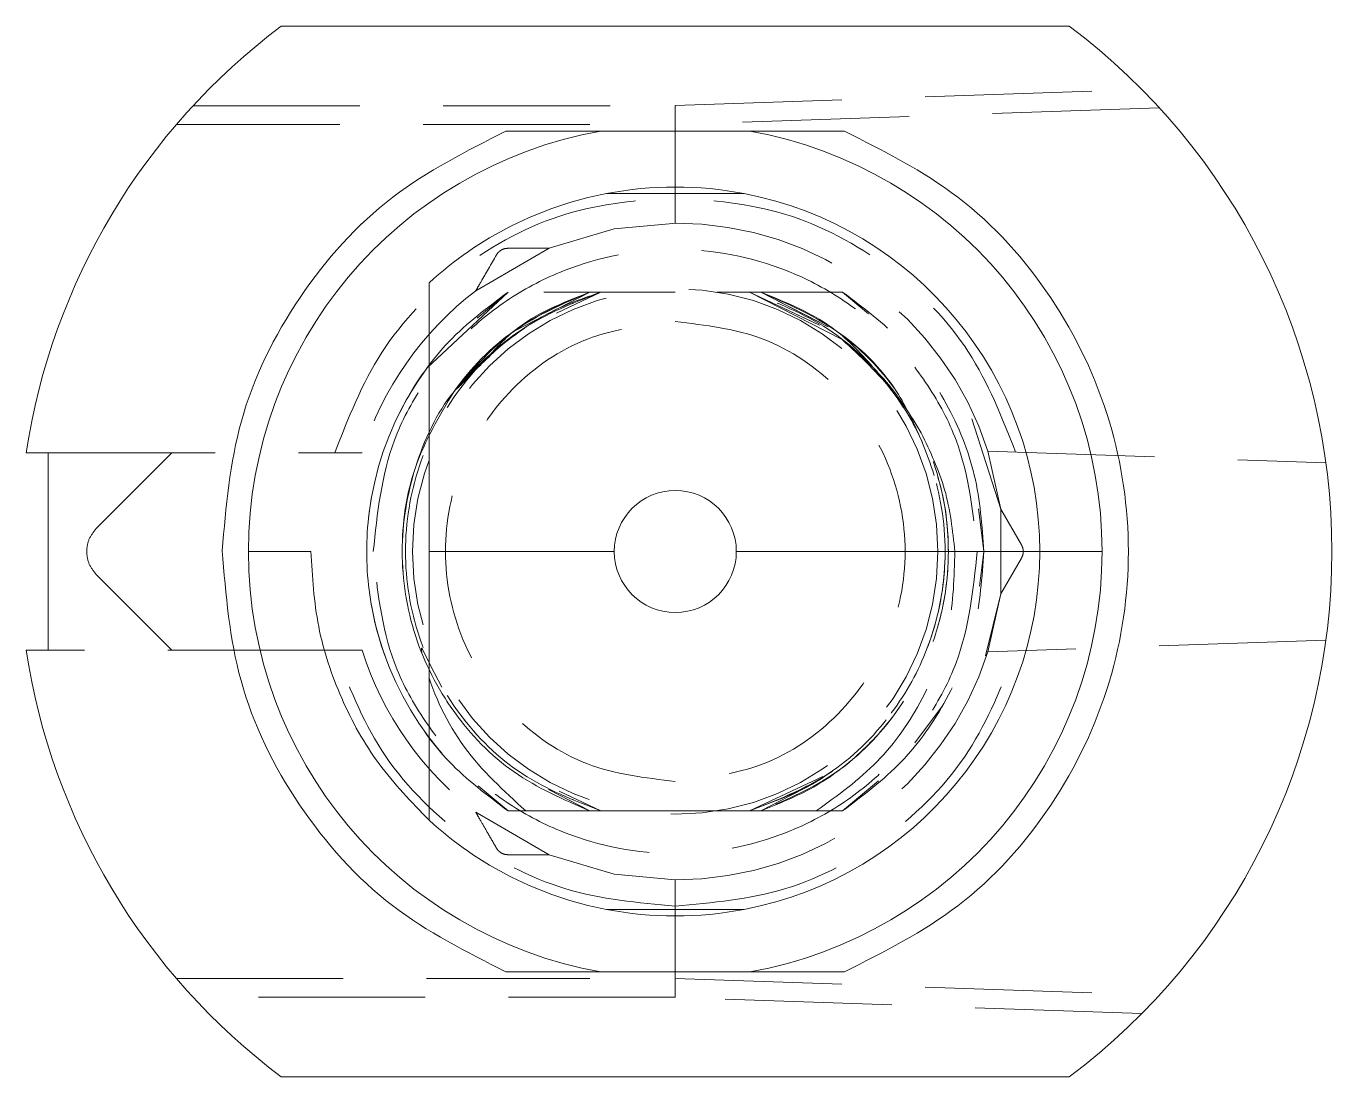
# Model space of a CAD drawing. Header units: millimetres. Extents: x -17 to 589, y 5 to 415.
# Drawn here: x 197.37 to 207.31, y 316.99 to 324.99 of the extents above; entities that cross this region are included whole.
import ezdxf

# ---------------------------------------------------------------- set-up
doc = ezdxf.new("R2010")
doc.units = ezdxf.units.MM
doc.linetypes.add('HIDDEN', pattern=[1.905, 1.27, -0.635])

msp = doc.modelspace()

# ---------------------------------------------------------------- linework, layer by layer
at = {"color": 7, "linetype": 'Continuous', "lineweight": 15}
for p, q in [((205.3119, 324.9889), (199.3119, 324.9889)), ((197.3685, 321.7389), (197.5369, 321.7389)), ((197.5369, 321.7389), (197.5369, 320.2389)), ((199.0619, 320.9889), (199.5369, 320.9889)), ((201.8472, 320.9889), (200.4369, 320.9889)), ((205.0869, 320.9889), (202.7767, 320.9889)), ((205.0869, 320.9889), (205.5619, 320.9889)), ((197.3685, 320.2389), (197.5369, 320.2389)), ((199.3119, 316.9889), (205.3119, 316.9889))]:
    msp.add_line(p, q, dxfattribs=at)
at = {"color": 7, "linetype": 'HIDDEN', "lineweight": 0}
for p, q in [((202.3119, 324.3833), (205.8644, 324.5074)), ((198.6406, 324.3832), (202.3119, 324.3832)), ((202.3119, 324.2389), (202.3119, 324.3833)), ((205.9976, 324.3676), (202.3119, 324.2389)), ((201.6616, 324.2389), (198.5123, 324.2389)), ((202.3119, 323.6889), (202.3119, 324.2389)), ((202.3119, 323.6889), (202.3119, 323.4889)), ((202.8363, 323.7139), (202.8363, 323.7139)), ((201.352, 323.2973), (200.7928, 322.9744)), ((200.7928, 322.9744), (200.9503, 323.2473)), ((200.4227, 322.3865), (201.0384, 322.9639)), ((201.0384, 322.9639), (200.8024, 322.7661)), ((201.0893, 322.67), (201.661, 322.9639)), ((201.0893, 322.6699), (201.661, 322.9639)), ((201.311, 322.9639), (201.661, 322.9639)), ((201.4069, 322.8041), (201.7459, 322.9639)), ((201.7459, 322.9639), (201.407, 322.8041)), ((201.661, 322.9639), (201.4199, 322.8399)), ((201.9967, 322.9639), (201.7459, 322.9639)), ((202.2304, 322.9639), (201.9967, 322.9639)), ((202.3119, 322.9639), (202.0439, 322.9639)), ((202.8779, 322.9639), (202.6272, 322.9639)), ((202.8779, 322.9639), (203.5834, 322.6027)), ((202.8779, 322.9639), (203.3478, 322.7423)), ((203.3478, 322.7424), (202.8779, 322.9639)), ((202.8779, 322.9639), (203.41, 322.713)), ((203.41, 322.713), (202.8779, 322.9639)), ((202.8779, 322.9638), (203.41, 322.713)), ((203.41, 322.713), (202.8779, 322.9638)), ((203.5855, 322.9639), (202.9628, 322.9639)), ((203.4098, 322.7341), (202.9628, 322.9639)), ((202.9628, 322.9639), (203.4769, 322.6996)), ((203.4769, 322.6996), (202.9628, 322.9639)), ((202.9628, 322.9639), (203.4769, 322.6996)), ((203.3129, 322.9639), (203.5855, 322.9639)), ((203.7248, 322.8471), (203.5855, 322.9639)), ((203.7829, 322.7985), (203.5855, 322.9639)), ((204.791, 321.3118), (204.5708, 321.9999)), ((197.5369, 321.7389), (199.7182, 321.7389)), ((197.9039, 321.1657), (198.4771, 321.7389)), ((204.692, 321.7538), (207.2662, 321.6639)), ((204.692, 321.7538), (204.791, 321.3118)), ((204.6619, 320.9889), (204.6213, 321.3126)), ((204.6619, 320.9889), (204.623, 321.2992)), ((204.791, 321.3118), (204.9485, 321.0389)), ((204.791, 320.666), (204.791, 321.3118)), ((204.6287, 320.724), (204.6619, 320.9889)), ((204.9485, 320.9389), (204.791, 320.666)), ((198.4771, 320.2389), (197.9039, 320.8121)), ((204.6738, 320.1957), (204.791, 320.666)), ((204.791, 320.666), (204.692, 320.224)), ((207.2662, 320.3139), (204.692, 320.224)), ((199.7182, 320.2389), (197.5369, 320.2389)), ((204.1364, 319.5323), (204.3471, 319.8139)), ((200.81, 319.2053), (201.0384, 319.0139)), ((203.4344, 319.2763), (202.8779, 319.0139)), ((202.8779, 319.0139), (203.4344, 319.2763)), ((203.4344, 319.2763), (202.8779, 319.0139)), ((202.8779, 319.0139), (203.4344, 319.2763)), ((202.9628, 319.0139), (203.3663, 319.2213)), ((203.5855, 319.0139), (203.8589, 319.2431)), ((200.8601, 319.1633), (201.0384, 319.0139)), ((201.3462, 319.1758), (201.661, 319.0139)), ((201.7459, 319.0139), (201.4286, 319.1635)), ((201.433, 319.1614), (201.7459, 319.0139)), ((200.7928, 319.0034), (201.352, 318.6805)), ((201.0384, 319.0139), (201.661, 319.0139)), ((201.661, 319.0139), (201.0384, 319.0139)), ((201.0384, 319.0139), (201.9967, 319.0139)), ((201.9967, 319.0139), (202.6272, 319.0139)), ((202.6272, 319.0139), (203.3845, 319.0139)), ((203.3845, 319.0139), (202.9628, 319.0139)), ((202.9629, 319.0139), (203.5855, 319.0139)), ((201.352, 318.6805), (201.0369, 318.6805)), ((202.3119, 318.4889), (202.3119, 318.2889)), ((202.3119, 317.7389), (202.3119, 318.2889)), ((198.5123, 317.7389), (201.6616, 317.7389)), ((202.3119, 317.7389), (205.9976, 317.6102)), ((202.3119, 317.7389), (202.3119, 317.5945)), ((202.3119, 317.5946), (198.6406, 317.5946)), ((205.8644, 317.4704), (202.3119, 317.5945))]:
    msp.add_line(p, q, dxfattribs=at)
at = {"color": 7, "linetype": 'HIDDEN', "lineweight": 0, "flags": 128}
for points in [[(201.352, 323.2973), (201.8463, 323.4452), (202.3204, 323.4889)], [(201.0384, 322.9639), (201.0384, 322.9639)], [(201.7459, 322.9639), (201.7459, 322.9639)], [(201.7459, 322.9639), (201.7459, 322.9639)], [(201.7459, 322.9639), (201.7459, 322.9639)], [(201.7459, 322.9639), (201.7459, 322.9639)], [(201.7459, 322.9639), (201.7459, 322.9639)], [(202.8779, 322.9639), (202.8779, 322.9639)], [(202.8779, 322.9639), (202.8779, 322.9639)], [(202.8779, 322.9639), (202.8779, 322.9639)], [(202.8779, 322.9639), (202.8779, 322.9639)], [(202.8779, 322.9639), (202.8779, 322.9639)], [(202.8779, 322.9639), (202.8779, 322.9639)], [(202.8779, 322.9639), (202.8779, 322.9639)], [(202.8779, 322.9639), (202.8779, 322.9639)], [(203.5855, 322.9639), (203.5855, 322.9639)], [(200.3827, 320.2128), (200.3789, 320.2414), (200.3788, 320.2503), (200.3791, 320.2516), (200.3795, 320.2525), (200.3796, 320.2526), (200.3797, 320.2527), (200.3797, 320.2527), (200.3797, 320.2527), (200.3797, 320.2527), (200.3797, 320.2527), (200.3797, 320.2527), (200.3797, 320.2527), (200.3794, 320.2527), (200.3794, 320.2527), (200.3793, 320.2527), (200.3793, 320.2527), (200.3793, 320.2527), (200.3794, 320.2527), (200.3794, 320.2527), (200.3796, 320.2528), (200.3798, 320.2528), (200.3799, 320.2528), (200.38, 320.2529), (200.38, 320.2529), (200.38, 320.2529), (200.38, 320.2529), (200.38, 320.2529), (200.3803, 320.2529), (200.3807, 320.2528), (200.3814, 320.2524), (200.384, 320.2495), (200.4482, 320.12), (200.5354, 319.957)], [(204.0912, 319.9617), (204.0912, 319.9617)], [(203.3392, 319.2097), (203.3392, 319.2097)], [(201.0384, 319.0139), (201.0384, 319.0139)], [(201.0384, 319.0139), (201.0384, 319.0139)], [(201.0384, 319.0139), (201.0384, 319.0139)], [(201.0384, 319.0139), (201.0384, 319.0139)], [(201.0384, 319.0139), (201.0384, 319.0139)], [(201.0384, 319.0139), (201.0384, 319.0139)], [(201.0384, 319.0139), (201.0384, 319.0139)], [(201.0384, 319.0139), (201.0384, 319.0139)], [(201.9967, 319.0139), (201.9967, 319.0139)], [(202.6272, 319.0139), (202.6272, 319.0139)], [(203.5855, 319.0139), (203.5855, 319.0139)], [(203.5855, 319.0139), (203.5855, 319.0139)], [(203.5855, 319.0139), (203.5855, 319.0139)], [(203.5855, 319.0139), (203.5855, 319.0139)], [(203.5855, 319.0139), (203.5855, 319.0139)], [(203.5855, 319.0139), (203.5855, 319.0139)], [(203.5855, 319.0139), (203.5855, 319.0139)], [(202.3119, 318.4889), (201.8463, 318.5326), (201.352, 318.6805)]]:
    msp.add_lwpolyline(points, dxfattribs=at)
at = {"color": 7, "linetype": 'HIDDEN', "lineweight": 0}
msp.add_circle((202.3119, 320.9889), 2, dxfattribs=at)
at = {"color": 7, "linetype": 'Continuous', "lineweight": 15}
for radius, start, end in [(5, 126.8699, 171.37307), (5, 306.8699, 53.1301), (3.25, 100.06327, 180), (3.25, 0, 79.93673), (2.775, 79.10676, 100.89295), (2.775, 100.89324, 132.50663), (2.775, 0, 79.10705), (0.4648, 0, 180), (3.25, 180, 259.93673), (0.4648, 180, 0), (2.775, 280.89295, 0), (3.25, 280.06327, 0), (5, 188.62693, 233.1301), (2.775, 227.49336, 259.10705), (2.775, 259.10668, 280.89376)]:
    msp.add_arc((202.3119, 320.9889), radius, start, end, dxfattribs=at)
at = {"color": 7, "linetype": 'HIDDEN', "lineweight": 0}
for radius, start, end in [(2.5, 17.81569, 90), (2.5, 127.42024, 162.5424), (2.35, 143.50581, 237.18508), (2.5, 197.4576, 232.57976), (2.5, 270, 342.18431)]:
    msp.add_arc((202.3119, 320.9889), radius, start, end, dxfattribs=at)
at = {"color": 7, "linetype": 'Continuous', "lineweight": 15}
for points, knots in [([(198.8619, 320.9949), (198.8906, 321.3284), (198.9491, 322.0106), (199.4153, 322.9484), (200.1122, 323.73), (200.7236, 324.0382), (201.0225, 324.1889)], [0, 0, 0, 0, 0.244424, 0.5, 0.755576, 1, 1, 1, 1]), ([(201.0225, 324.1889), (201.157, 324.1889), (201.3308, 324.1889), (201.5251, 324.1889), (201.6057, 324.1889), (201.6597, 324.1889), (201.6993, 324.1889), (201.7255, 324.1889), (201.7396, 324.1889), (201.7437, 324.1889), (201.744, 324.1889), (201.744, 324.1889)], [0, 0, 0, 0, 0.52193, 0.674707, 0.779637, 0.851731, 0.901665, 0.954566, 0.975881, 0.993094, 1, 1, 1, 1]), ([(201.744, 324.1889), (201.92, 324.1889), (202.2724, 324.1889), (202.6655, 324.1889), (202.8579, 324.1889), (202.8798, 324.1889)], [0, 0, 0, 0, 0.4691, 0.939613, 1, 1, 1, 1]), ([(202.8798, 324.1889), (202.8803, 324.1889), (202.8815, 324.1889), (202.8933, 324.1889), (202.9367, 324.1889), (203.1332, 324.1889), (203.3671, 324.1889), (203.5633, 324.1889), (203.6013, 324.1889)], [0, 0, 0, 0, 0.016929, 0.039301, 0.081695, 0.236198, 0.852157, 1, 1, 1, 1]), ([(203.6013, 324.1889), (203.9003, 324.038), (204.512, 323.7292), (205.2141, 322.9459), (205.6626, 322.0062), (205.8105, 320.9889), (205.6626, 319.9716), (205.2141, 319.0319), (204.512, 318.2486), (203.9003, 317.9398), (203.6013, 317.7889)], [0, 0, 0, 0, 0.122204, 0.25, 0.377796, 0.5, 0.622204, 0.75, 0.877796, 1, 1, 1, 1]), ([(202.8363, 323.7139), (202.5462, 323.7139), (202.1931, 323.7139), (201.8489, 323.7139), (201.7875, 323.7139)], [0, 0, 0, 0, 0.821486, 1, 1, 1, 1]), ([(200.4369, 323.0346), (200.4369, 322.597), (200.4369, 321.9941), (200.4369, 321.2052), (200.4369, 320.9889)], [0, 0, 0, 0, 0.725757, 1, 1, 1, 1]), ([(201.0225, 317.7889), (200.7228, 317.9401), (200.1097, 318.2494), (199.4117, 319.0343), (198.9461, 319.976), (198.8896, 320.6604), (198.8619, 320.9949)], [0, 0, 0, 0, 0.24439, 0.5, 0.75561, 1, 1, 1, 1]), ([(199.5369, 320.9889), (199.5483, 320.7971), (199.5712, 320.4136), (199.756, 319.8644), (200.036, 319.3572), (200.3033, 319.0812), (200.4369, 318.9432)], [0, 0, 0, 0, 0.25, 0.5, 0.75, 1, 1, 1, 1]), ([(200.4369, 320.9889), (200.4369, 320.794), (200.4369, 320.2896), (200.4369, 319.6078), (200.4369, 319.1588), (200.4369, 318.9432)], [0, 0, 0, 0, 0.246526, 0.63814, 1, 1, 1, 1]), ([(201.7875, 318.2639), (202.0776, 318.2639), (202.4307, 318.2639), (202.7749, 318.2639), (202.8363, 318.2639)], [0, 0, 0, 0, 0.821497, 1, 1, 1, 1]), ([(201.0225, 317.7889), (201.157, 317.7889), (201.3308, 317.7889), (201.5251, 317.7889), (201.6057, 317.7889), (201.6597, 317.7889), (201.6993, 317.7889), (201.7255, 317.7889), (201.7396, 317.7889), (201.7437, 317.7889), (201.744, 317.7889), (201.744, 317.7889)], [0, 0, 0, 0, 0.52193, 0.674707, 0.779637, 0.851731, 0.901665, 0.954566, 0.975881, 0.993094, 1, 1, 1, 1]), ([(201.744, 317.7889), (201.92, 317.7889), (202.2724, 317.7889), (202.6655, 317.7889), (202.8579, 317.7889), (202.8798, 317.7889)], [0, 0, 0, 0, 0.4691, 0.939613, 1, 1, 1, 1]), ([(202.8798, 317.7889), (202.8803, 317.7889), (202.8815, 317.7889), (202.8933, 317.7889), (202.9367, 317.7889), (203.1332, 317.7889), (203.3671, 317.7889), (203.5633, 317.7889), (203.6013, 317.7889)], [0, 0, 0, 0, 0.016929, 0.039301, 0.081695, 0.236198, 0.852157, 1, 1, 1, 1])]:
    msp.add_open_spline(points, degree=3, knots=knots, dxfattribs=at)
at = {"color": 7, "linetype": 'HIDDEN', "lineweight": 0}
for points, knots in [([(199.7182, 321.7389), (199.8214, 322.0032), (200.0336, 322.5461), (200.6628, 323.1824), (201.4489, 323.6101), (202.0294, 323.6631), (202.3119, 323.6889)], [0, 0, 0, 0, 0.243392, 0.5, 0.756608, 1, 1, 1, 1]), ([(204.9035, 321.7464), (204.7997, 322.0099), (204.5866, 322.551), (203.9577, 323.1846), (203.1731, 323.6105), (202.5939, 323.6632), (202.3119, 323.6889)], [0, 0, 0, 0, 0.2434225, 0.5, 0.7565775, 1, 1, 1, 1]), ([(200.0119, 320.9889), (200.0428, 321.2781), (200.0905, 321.7246), (200.3768, 322.2608), (200.674, 322.6262), (201.04, 322.9254), (201.576, 323.2027), (202.3119, 323.3447), (203.0477, 323.2027), (203.5837, 322.9255), (203.9496, 322.6264), (204.2469, 322.2609), (204.5333, 321.7248), (204.581, 321.2781), (204.6119, 320.9889)], [0, 0, 0, 0, 0.119721, 0.184824, 0.25, 0.315102, 0.380279, 0.5, 0.619721, 0.684824, 0.75, 0.815102, 0.880279, 1, 1, 1, 1]), ([(200.9503, 323.2473), (200.9552, 323.2545), (200.9651, 323.2689), (200.9864, 323.2847), (201.0108, 323.2953), (201.0282, 323.2966), (201.0369, 323.2973)], [0, 0, 0, 0, 0.250801, 0.5, 0.7492, 1, 1, 1, 1]), ([(201.0369, 323.2973), (201.0292, 323.297), (201.0188, 323.2966), (201.0015, 323.291), (200.9932, 323.2873), (200.9874, 323.2842), (200.9817, 323.2807), (200.9741, 323.2753), (200.9601, 323.2629), (200.9545, 323.2539), (200.9503, 323.2473)], [0, 0, 0, 0, 0.3001484, 0.4066758, 0.452606, 0.4958734, 0.5400992, 0.5867242, 0.6945387, 1, 1, 1, 1]), ([(201.0369, 323.2973), (201.119, 323.2973), (201.2273, 323.2973), (201.3238, 323.2973), (201.3484, 323.2973), (201.3508, 323.2973), (201.352, 323.2973)], [0, 0, 0, 0, 0.638718, 0.843747, 0.925001, 1, 1, 1, 1]), ([(200.9503, 323.2473), (200.9093, 323.1762), (200.8551, 323.0823), (200.8069, 322.9988), (200.7946, 322.9775), (200.7934, 322.9754), (200.7928, 322.9744)], [0, 0, 0, 0, 0.6387212, 0.8437522, 0.9250038, 1, 1, 1, 1]), ([(201.661, 322.9639), (201.4611, 322.8772), (201.0613, 322.7037), (200.6001, 322.2254), (200.3007, 321.6405), (200.1983, 320.9889), (200.3007, 320.3373), (200.6, 319.7524), (201.0612, 319.2741), (201.4611, 319.1006), (201.661, 319.0139)], [0, 0, 0, 0, 0.1249999, 0.2499999, 0.3749998, 0.4999998, 0.6249998, 0.7499998, 0.8749999, 1, 1, 1, 1]), ([(201.7459, 319.0139), (201.5391, 319.0948), (201.1254, 319.2566), (200.6432, 319.7331), (200.3293, 320.3249), (200.2215, 320.9889), (200.3293, 321.6529), (200.6432, 322.2446), (201.1254, 322.7212), (201.5391, 322.883), (201.7459, 322.9639)], [0, 0, 0, 0, 0.125, 0.25, 0.375, 0.5, 0.625, 0.75, 0.875, 1, 1, 1, 1]), ([(201.7459, 322.9639), (201.5391, 322.883), (201.1254, 322.7212), (200.6432, 322.2446), (200.3293, 321.6529), (200.2215, 320.9889), (200.3293, 320.3249), (200.6432, 319.7331), (201.1254, 319.2566), (201.5391, 319.0948), (201.7459, 319.0139)], [0, 0, 0, 0, 0.125, 0.25, 0.375, 0.5, 0.625, 0.75, 0.875, 1, 1, 1, 1]), ([(201.7459, 319.0139), (201.5391, 319.0949), (201.1254, 319.2567), (200.6432, 319.7332), (200.3293, 320.3249), (200.2216, 320.9889), (200.3293, 321.6529), (200.6432, 322.2446), (201.1254, 322.7211), (201.5391, 322.8829), (201.7459, 322.9639)], [0, 0, 0, 0, 0.125, 0.25, 0.375, 0.5, 0.625, 0.75, 0.875, 1, 1, 1, 1]), ([(201.7459, 322.9639), (201.5391, 322.8829), (201.1254, 322.7211), (200.6432, 322.2446), (200.3293, 321.6529), (200.2216, 320.9889), (200.3293, 320.3249), (200.6432, 319.7332), (201.1254, 319.2567), (201.5391, 319.0949), (201.7459, 319.0139)], [0, 0, 0, 0, 0.125, 0.25, 0.375, 0.5, 0.625, 0.75, 0.875, 1, 1, 1, 1]), ([(201.7459, 319.0139), (201.5391, 319.0949), (201.1254, 319.2567), (200.6432, 319.7332), (200.3293, 320.3249), (200.2216, 320.9889), (200.3293, 321.6529), (200.6432, 322.2446), (201.1254, 322.7211), (201.5391, 322.8829), (201.7459, 322.9639)], [0, 0, 0, 0, 0.125, 0.25, 0.375, 0.5, 0.625, 0.75, 0.875, 1, 1, 1, 1]), ([(201.7459, 322.9639), (201.5391, 322.8829), (201.1254, 322.7211), (200.6432, 322.2446), (200.3293, 321.6529), (200.2216, 320.9889), (200.3293, 320.3249), (200.6432, 319.7332), (201.1254, 319.2567), (201.5391, 319.0949), (201.7459, 319.0139)], [0, 0, 0, 0, 0.125, 0.25, 0.375, 0.5, 0.625, 0.75, 0.875, 1, 1, 1, 1]), ([(200.6402, 322.2257), (200.7817, 322.3883), (201.0647, 322.7135), (201.4623, 322.8804), (201.661, 322.9639)], [0, 0, 0, 0, 0.5, 1, 1, 1, 1]), ([(200.8678, 322.4498), (200.937, 322.5264), (201.1522, 322.7651), (201.4553, 322.8835), (201.661, 322.9639)], [0, 0, 0, 0, 0.321279, 1, 1, 1, 1]), ([(201.7459, 322.9639), (201.6067, 322.9157), (201.3283, 322.8193), (201.0942, 322.6403), (200.9772, 322.5508)], [0, 0, 0, 0, 0.500001, 1, 1, 1, 1]), ([(201.7459, 322.9639), (201.7456, 322.9639), (201.7448, 322.9639), (201.738, 322.9639), (201.7113, 322.9639), (201.6829, 322.9639), (201.661, 322.9639)], [0, 0, 0, 0, 0.068898, 0.145453, 0.344929, 1, 1, 1, 1]), ([(201.661, 322.9639), (201.6827, 322.9639), (201.7108, 322.9639), (201.738, 322.9639), (201.7448, 322.9639), (201.7456, 322.9639), (201.7459, 322.9639)], [0, 0, 0, 0, 0.659471, 0.855328, 0.930516, 1, 1, 1, 1]), ([(202.8779, 322.9639), (202.8783, 322.9639), (202.8791, 322.9639), (202.8859, 322.9639), (202.9125, 322.9639), (202.941, 322.9639), (202.9629, 322.9639)], [0, 0, 0, 0, 0.0688677, 0.1454157, 0.3449093, 1, 1, 1, 1]), ([(202.9628, 322.9639), (202.9412, 322.9639), (202.9131, 322.9639), (202.8859, 322.9639), (202.879, 322.9639), (202.8783, 322.9639), (202.8779, 322.9639)], [0, 0, 0, 0, 0.659358, 0.855274, 0.930498, 1, 1, 1, 1]), ([(202.8779, 322.9639), (202.8783, 322.9639), (202.8791, 322.9639), (202.8859, 322.9639), (202.9125, 322.9639), (202.941, 322.9639), (202.9628, 322.9639)], [0, 0, 0, 0, 0.068948, 0.145582, 0.345171, 1, 1, 1, 1]), ([(202.8779, 319.0139), (203.0848, 319.0948), (203.4985, 319.2566), (203.9807, 319.7331), (204.2946, 320.3249), (204.4023, 320.9889), (204.2946, 321.6529), (203.9807, 322.2447), (203.4985, 322.7211), (203.0848, 322.883), (202.8779, 322.9639)], [0, 0, 0, 0, 0.125, 0.25, 0.375, 0.5, 0.625, 0.75, 0.875, 1, 1, 1, 1]), ([(202.9628, 322.9639), (203.1628, 322.8772), (203.5626, 322.7037), (204.0238, 322.2254), (204.3231, 321.6406), (204.4256, 320.9889), (204.3231, 320.3373), (204.0238, 319.7524), (203.5626, 319.274), (203.1628, 319.1006), (202.9629, 319.0139)], [0, 0, 0, 0, 0.125, 0.25, 0.375, 0.5, 0.625, 0.75, 0.875, 1, 1, 1, 1]), ([(204.1949, 321.8175), (204.1354, 321.9514), (203.9879, 322.2836), (203.5586, 322.7019), (203.1614, 322.8766), (202.9628, 322.9639)], [0, 0, 0, 0, 0.252266, 0.626133, 1, 1, 1, 1]), ([(202.9629, 322.9639), (203.1669, 322.8812), (203.5114, 322.7414), (203.7551, 322.4639), (203.8546, 322.3507)], [0, 0, 0, 0, 0.59211, 1, 1, 1, 1]), ([(203.5834, 322.6027), (203.7217, 322.4746), (203.9984, 322.2185), (204.2617, 321.71), (204.386, 321.1561), (204.3532, 320.5876), (204.1683, 320.049), (203.8437, 319.5834), (203.4074, 319.2124), (203.0544, 319.0801), (202.8779, 319.0139)], [0, 0, 0, 0, 0.125, 0.25, 0.375001, 0.500001, 0.625001, 0.750001, 0.875, 1, 1, 1, 1]), ([(204.1844, 321.8935), (204.1018, 322.0276), (203.9375, 322.2945), (203.7011, 322.5003), (203.5834, 322.6027)], [0, 0, 0, 0, 0.502467, 1, 1, 1, 1]), ([(201.661, 319.0139), (201.4611, 319.1006), (201.0613, 319.274), (200.6, 319.7525), (200.301, 320.337), (200.1974, 320.99), (200.3041, 321.6365), (200.559, 322.1797), (200.8336, 322.4271), (200.9465, 322.5288)], [0, 0, 0, 0, 0.149287, 0.298575, 0.447862, 0.59715, 0.746437, 0.895724, 1, 1, 1, 1]), ([(201.661, 319.0139), (201.4611, 319.1006), (201.0613, 319.274), (200.6, 319.7525), (200.301, 320.337), (200.1974, 320.99), (200.3042, 321.6364), (200.557, 322.1766), (200.8286, 322.4216), (200.9386, 322.5209)], [0, 0, 0, 0, 0.149669, 0.299339, 0.449008, 0.598677, 0.748346, 0.898016, 1, 1, 1, 1]), ([(200.9366, 322.5188), (200.8273, 322.4202), (200.5565, 322.1758), (200.3042, 321.6364), (200.1974, 320.99), (200.301, 320.3369), (200.6, 319.7525), (201.0612, 319.274), (201.4611, 319.1006), (201.661, 319.0139)], [0, 0, 0, 0, 0.101378, 0.251148, 0.400918, 0.550689, 0.700459, 0.85023, 1, 1, 1, 1]), ([(200.9772, 322.5508), (200.8851, 322.4642), (200.7769, 322.3625), (200.6728, 322.2489), (200.6509, 322.2294), (200.644, 322.2256), (200.6417, 322.2252), (200.6407, 322.2254), (200.6404, 322.2256), (200.6402, 322.2257)], [0, 0, 0, 0, 0.8053593, 0.9459667, 0.9826923, 0.9932326, 0.9969187, 0.9985022, 1, 1, 1, 1]), ([(201.661, 319.0139), (201.4611, 319.1006), (201.0613, 319.274), (200.5999, 319.7525), (200.3011, 320.3369), (200.197, 320.9903), (200.3054, 321.6354), (200.5388, 322.1484), (200.7835, 322.3725), (200.8678, 322.4498)], [0, 0, 0, 0, 0.153218, 0.306436, 0.459655, 0.612873, 0.766091, 0.919309, 1, 1, 1, 1]), ([(200.627, 322.2076), (200.5159, 322.0202), (200.2935, 321.6453), (200.2002, 320.9876), (200.3002, 320.3376), (200.6002, 319.7523), (201.0612, 319.2741), (201.4611, 319.1006), (201.661, 319.0139)], [0, 0, 0, 0, 0.166667, 0.333333, 0.5, 0.666667, 0.833333, 1, 1, 1, 1]), ([(202.9628, 319.0139), (203.1001, 319.0687), (203.3746, 319.1783), (203.7305, 319.4483), (204.0246, 319.7814), (204.2407, 320.1707), (204.3704, 320.5966), (204.4055, 321.0396), (204.3523, 321.4831), (204.2404, 321.7567), (204.1844, 321.8935)], [0, 0, 0, 0, 0.1250001, 0.2500003, 0.3750004, 0.5000004, 0.6250004, 0.7500003, 0.8750002, 1, 1, 1, 1]), ([(204.1844, 321.8935), (204.2524, 321.7508), (204.3893, 321.4639), (204.4237, 321.1479), (204.441, 320.9889)], [0, 0, 0, 0, 0.497063, 1, 1, 1, 1]), ([(199.7182, 321.7389), (199.7459, 321.7389), (199.801, 321.7389), (199.8692, 321.7389), (199.9184, 321.7389), (199.9242, 321.7389), (199.9271, 321.7389)], [0, 0, 0, 0, 0.258105, 0.512595, 0.755594, 1, 1, 1, 1]), ([(204.6119, 320.9889), (204.581, 320.6997), (204.5333, 320.2532), (204.247, 319.717), (203.9499, 319.3516), (203.5838, 319.0524), (203.0478, 318.7751), (202.3119, 318.6331), (201.5762, 318.7751), (201.0402, 319.0523), (200.6742, 319.3514), (200.3769, 319.7169), (200.0905, 320.253), (200.0428, 320.6997), (200.0119, 320.9889)], [0, 0, 0, 0, 0.119721, 0.184824, 0.25, 0.315102, 0.380279, 0.5, 0.619721, 0.684824, 0.75, 0.815102, 0.880279, 1, 1, 1, 1]), ([(203.3845, 319.0139), (203.5475, 319.1311), (203.8711, 319.3639), (204.2119, 319.8569), (204.4257, 320.4083), (204.4359, 320.7963), (204.441, 320.9889)], [0, 0, 0, 0, 0.255054, 0.506739, 0.755054, 1, 1, 1, 1]), ([(202.3119, 318.2889), (202.0294, 318.3147), (201.4489, 318.3677), (200.6628, 318.7954), (200.0336, 319.4317), (199.8214, 319.9746), (199.7182, 320.2389)], [0, 0, 0, 0, 0.243392, 0.5, 0.756608, 1, 1, 1, 1]), ([(199.7182, 320.2389), (199.746, 320.2389), (199.8012, 320.2389), (199.8694, 320.2389), (199.9185, 320.2389), (199.9242, 320.2389), (199.9271, 320.2389)], [0, 0, 0, 0, 0.25862, 0.513617, 0.75609, 1, 1, 1, 1]), ([(201.1729, 319.0139), (201.0061, 319.1666), (200.6724, 319.4721), (200.4582, 319.9245), (200.392, 320.1772), (200.3827, 320.2128)], [0, 0, 0, 0, 0.461832, 0.924144, 1, 1, 1, 1]), ([(202.3119, 318.2889), (202.5939, 318.3146), (203.1731, 318.3673), (203.9577, 318.7932), (204.5866, 319.4268), (204.7997, 319.9679), (204.9035, 320.2314)], [0, 0, 0, 0, 0.2434225, 0.5, 0.7565775, 1, 1, 1, 1]), ([(200.7928, 319.0034), (200.7934, 319.0024), (200.7946, 319.0003), (200.8069, 318.9789), (200.8371, 318.9267), (200.8874, 318.8396), (200.9282, 318.7688), (200.9503, 318.7305)], [0, 0, 0, 0, 0.074114, 0.154923, 0.35991, 0.65372, 1, 1, 1, 1]), ([(201.661, 319.0139), (201.6827, 319.0139), (201.7107, 319.0139), (201.7379, 319.0139), (201.7448, 319.0139), (201.7456, 319.0139), (201.7459, 319.0139)], [0, 0, 0, 0, 0.659326, 0.855277, 0.93051, 1, 1, 1, 1]), ([(201.7459, 319.0139), (201.7456, 319.0139), (201.7448, 319.0139), (201.738, 319.0139), (201.7114, 319.0139), (201.6829, 319.0139), (201.661, 319.0139)], [0, 0, 0, 0, 0.06884, 0.145314, 0.344679, 1, 1, 1, 1]), ([(201.661, 319.0139), (201.6827, 319.0139), (201.7108, 319.0139), (201.738, 319.0139), (201.7448, 319.0139), (201.7456, 319.0139), (201.7459, 319.0139)], [0, 0, 0, 0, 0.659561, 0.855379, 0.930537, 1, 1, 1, 1]), ([(202.8779, 319.0139), (202.8783, 319.0139), (202.879, 319.0139), (202.8859, 319.0139), (202.9125, 319.0139), (202.941, 319.0139), (202.9628, 319.0139)], [0, 0, 0, 0, 0.068863, 0.145381, 0.344814, 1, 1, 1, 1]), ([(202.8779, 319.0139), (202.8783, 319.0139), (202.8791, 319.0139), (202.8859, 319.0139), (202.9125, 319.0139), (202.941, 319.0139), (202.9628, 319.0139)], [0, 0, 0, 0, 0.0689465, 0.145569, 0.3451359, 1, 1, 1, 1]), ([(202.9629, 319.0139), (202.9412, 319.0139), (202.9131, 319.0139), (202.8859, 319.0139), (202.879, 319.0139), (202.8783, 319.0139), (202.8779, 319.0139)], [0, 0, 0, 0, 0.659587, 0.855421, 0.930569, 1, 1, 1, 1]), ([(201.0369, 318.6805), (201.0282, 318.6812), (201.0108, 318.6825), (200.9864, 318.693), (200.9651, 318.7089), (200.9552, 318.7233), (200.9503, 318.7305)], [0, 0, 0, 0, 0.250801, 0.5, 0.7492, 1, 1, 1, 1]), ([(200.9503, 318.7305), (200.9544, 318.724), (200.96, 318.7152), (200.9735, 318.703), (200.9808, 318.6977), (200.9864, 318.6942), (200.9922, 318.691), (201.0007, 318.6871), (201.0185, 318.6812), (201.0291, 318.6808), (201.0369, 318.6805)], [0, 0, 0, 0, 0.300148, 0.406676, 0.452606, 0.495873, 0.540099, 0.586724, 0.694539, 1, 1, 1, 1]), ([(201.0369, 318.6805), (201.119, 318.6805), (201.2273, 318.6805), (201.3238, 318.6805), (201.3484, 318.6805), (201.3508, 318.6805), (201.352, 318.6805)], [0, 0, 0, 0, 0.6386768, 0.8437391, 0.9249986, 1, 1, 1, 1])]:
    msp.add_open_spline(points, degree=3, knots=knots, dxfattribs=at)
for points in [[(201.0384, 322.9639), (200.8818, 322.8461), (200.5686, 322.6105), (200.228, 322.1238), (200.0107, 321.5756), (199.9376, 320.9889), (200.0107, 320.4022), (200.228, 319.854), (200.5686, 319.3673), (200.8818, 319.1317), (201.0384, 319.0139)], [(201.7459, 322.9639), (201.6067, 322.9157), (201.3283, 322.8193), (201.0942, 322.6403), (200.9772, 322.5508)], [(204.6619, 320.9889), (204.6479, 321.1845), (204.6197, 321.5756), (204.3942, 322.1238), (204.0557, 322.6105), (203.7422, 322.8461), (203.5855, 322.9639)], [(204.6619, 320.9889), (204.6479, 321.1845), (204.6197, 321.5756), (204.3942, 322.1238), (204.0557, 322.6105), (203.7422, 322.8461), (203.5855, 322.9639)], [(202.3119, 319.2389), (202.0829, 319.2652), (201.6248, 319.3178), (201.0423, 319.7225), (200.653, 320.301), (200.5164, 320.9889), (200.653, 321.6768), (201.0423, 322.2553), (201.6248, 322.66), (202.0829, 322.7126), (202.3119, 322.7389)], [(202.3119, 322.7389), (202.541, 322.7126), (202.9991, 322.66), (203.5816, 322.2553), (203.9708, 321.6768), (204.1075, 320.9889), (203.9708, 320.301), (203.5816, 319.7225), (202.9991, 319.3178), (202.541, 319.2652), (202.3119, 319.2389)], [(197.9039, 320.8121), (197.8833, 320.8379), (197.8423, 320.8896), (197.8248, 320.9889), (197.8423, 321.0882), (197.8833, 321.1399), (197.9039, 321.1657)], [(203.5855, 319.0139), (203.7422, 319.1317), (204.0557, 319.3673), (204.3942, 319.854), (204.6197, 320.4022), (204.6479, 320.7933), (204.6619, 320.9889)], [(203.5855, 319.0139), (203.7422, 319.1317), (204.0557, 319.3673), (204.3942, 319.854), (204.6197, 320.4022), (204.6479, 320.7933), (204.6619, 320.9889)], [(204.9485, 321.0389), (204.9523, 321.031), (204.9599, 321.0152), (204.9629, 320.9889), (204.9599, 320.9626), (204.9523, 320.9468), (204.9485, 320.9389)]]:
    msp.add_open_spline(points, degree=3, dxfattribs=at)

doc.saveas('drawing.dxf')
